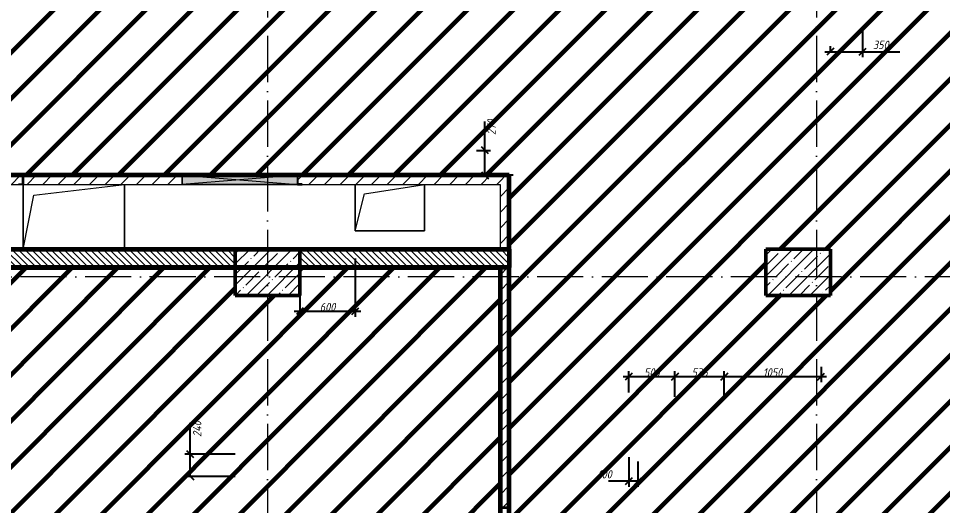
# Model space of a CAD drawing. Header units: millimetres. Extents: x -606178 to 312196, y -19338 to 632709.
# Drawn here: x -60265 to -50249, y 512400 to 517672 of the extents above; entities that cross this region are included whole.
import ezdxf

# ---------------------------------------------------------------- set-up
doc = ezdxf.new("R2010")
doc.units = ezdxf.units.MM
doc.linetypes.add('50_200_ШТРИХ_1Т_ш5_п1_п1_', pattern=[700, 500, -100, 0, -100])
for name, color, linetype, lineweight in [('6.4.1) Окр пт с инж. ПТ2.16', 3, 'Continuous', 60), ('6.4.3) Окр пт с инж. ПТ2.3', 150, 'Continuous', 60), ('A-____-____-DIMS', 7, 'Continuous', 9), ('A-DETL-GENF-OTLN', 7, 'Continuous', 9), ('A-FLOR-____-OTLN', 7, 'Continuous', 9), ('A-GENM-____-MCUT', 7, 'Continuous', 25), ('A-GENM-____-OTLN', 7, 'Continuous', 9), ('A-GENM-____-OTLN-1', 7, 'Continuous', 25), ('A-GLAZ-____-OTLN', 7, 'Continuous', 9), ('A-WALL-____-MCUT', 7, 'Continuous', 13), ('A-WALL-____-PATT-1', 7, 'Continuous', 9), ('A-WALL-FNSH-MCUT-1', 7, 'Continuous', 9), ('S-COLS-____-MCUT', 7, 'Continuous', 50), ('S-COLS-____-OTLN', 7, 'Continuous', 9), ('S-GRID-____-OTLN-1', 7, '50_200_ШТРИХ_1Т_ш5_п1_п1_', 9)]:
    doc.layers.add(name, color=color, linetype=linetype, lineweight=lineweight)
doc.styles.add('ISOCPEUR_I_7', font='isocpeui.ttf', dxfattribs={"width": 0.9, "height": 90})
doc.dimstyles.new('ISO-1_8_0_9К_СРЕДНИЙ_Кладочные_1', dxfattribs={"dimscale": 304.8, "dimtxt": 89.638306, "dimasz": 0.246063, "dimexe": 0.19685, "dimexo": 0, "dimgap": 0, "dimtad": 1, "dimdec": 3, "dimrnd": 0.001, "dimdsep": 46, "dimtxsty": 'ISOCPEUR_I_7', "dimblk1": 'OBLIQUE', "dimblk2": 'OBLIQUE', "dimsah": 1, "dimcen": 0.09, "dimdle": 0.19685, "dimazin": 0, "dimtfac": 1, "dimtdec": 4, "dimtix": 1, "dimtmove": 0, "dimatfit": 3, "dimfxl": 1, "dimtvp": 1, "dimtolj": 1, "dimtzin": 0, "dimarcsym": 2})
doc.dimstyles.new('ISO-1_8_0_9К_СРЕДНИЙ_Кладочные_2', dxfattribs={"dimscale": 304.8, "dimtxt": 89.638306, "dimasz": 0.246063, "dimexe": 0.19685, "dimexo": 0, "dimgap": 0, "dimtad": 1, "dimdec": 3, "dimrnd": 0.001, "dimdsep": 46, "dimtxsty": 'ISOCPEUR_I_7', "dimblk1": 'OBLIQUE', "dimblk2": 'OBLIQUE', "dimsah": 1, "dimcen": 0.09, "dimdle": 0.19685, "dimazin": 0, "dimtfac": 1, "dimtdec": 4, "dimtix": 1, "dimtmove": 1, "dimatfit": 3, "dimfxl": 1, "dimtvp": 1, "dimtolj": 1, "dimtzin": 0, "dimarcsym": 2})
pattern_1 = [(45, (-140714.89, 451794.26), (-84.85281, 84.85281), [])]
pattern_2 = [(135, (-140714.89, 451794.26), (-35.35534, -35.35534), [])]

# ---------------------------------------------------------------- blocks, each defined once
blk = doc.blocks.new('BSC_Колонна _Прямоугольная - 500х700-V107-АР1_План отверстий 3 этажа в осях 1-64_Ю-ЯЯ')
at = {"layer": 'S-COLS-____-OTLN'}
h = blk.add_hatch(dxfattribs=at)
h.set_pattern_fill('FP_112', color=256, style=0, pattern_type=2)
h.set_pattern_definition([(315, (-63131.04, 83150), (114.04925, 114.04925), []), (315, (-63131.04, 83035.95), (114.04925, 114.04925), [201.613, -40.323, 3.353, -36.97])])
h.paths.add_polyline_path([(-250, 350), (-250, -350), (250, -350), (250, 350)], flags=0)
at = {"layer": 'S-COLS-____-MCUT'}
for p, q in [((250, 350), (-250, 350)), ((-250, 350), (-250, -350)), ((250, -350), (250, 350)), ((-250, -350), (250, -350))]:
    blk.add_line(p, q, dxfattribs=at)
blk = doc.blocks.new('BSC_Колонна _Прямоугольная - 500х700-V124-АР1_План отверстий 3 этажа в осях 1-64_Ю-ЯЯ')
at = {"layer": 'S-COLS-____-OTLN'}
h = blk.add_hatch(dxfattribs=at)
h.set_pattern_fill('FP_129', color=256, style=0, pattern_type=2)
h.set_pattern_definition([(315, (-63131.04, 88900), (114.04925, 114.04925), []), (315, (-63131.04, 88785.95), (114.04925, 114.04925), [201.613, -40.323, 3.353, -36.97])])
h.paths.add_polyline_path([(-250, 350), (-250, -350), (250, -350), (250, 350)], flags=0)
at = {"layer": 'S-COLS-____-MCUT'}
for p, q in [((250, 350), (-250, 350)), ((-250, 350), (-250, -350)), ((250, -350), (250, 350)), ((-250, -350), (250, -350))]:
    blk.add_line(p, q, dxfattribs=at)
blk = doc.blocks.new('154_Фахверк_СКБ_Швеллер - Тип_100_3960-28318856-АР1_План отверстий 3 этажа в осях 1-64_Ю-ЯЯ')
at = {"layer": 'A-GENM-____-MCUT'}
for p, q in [((175, 50), (125, 50)), ((125, 50), (125, -50)), ((128, 47), (175, 47)), ((128, -47), (128, 47)), ((175, 47), (175, 50)), ((125, -50), (175, -50)), ((175, -47), (128, -47)), ((175, -50), (175, -47))]:
    blk.add_line(p, q, dxfattribs=at)
blk = doc.blocks.new('154_Фахверк_СКБ_Швеллер - Тип_100_3960-28494444-АР1_План отверстий 3 этажа в осях 1-64_Ю-ЯЯ')
at = {"layer": 'A-GENM-____-MCUT'}
for p, q in [((125, 50), (175, 50)), ((125, -50), (125, 50)), ((128, 47), (128, -47)), ((175, 47), (128, 47)), ((175, 50), (175, 47)), ((175, -50), (125, -50)), ((128, -47), (175, -47)), ((175, -47), (175, -50))]:
    blk.add_line(p, q, dxfattribs=at)
blk = doc.blocks.new('AR_Отверстие прямоугольное _в плите_ - AR_Отверстие прямоугольное _в плите_-30552795-АР1_План отверстий 3 этажа в осях 1-64_Ю-ЯЯ')
at = {"layer": 'A-GENM-____-OTLN'}
for p, q in [((-375, 250), (-375, -250)), ((-275, 150), (375, 250)), ((375, -250), (375, 250)), ((-375, -250), (-275, 150)), ((-375, -250), (375, -250))]:
    blk.add_line(p, q, dxfattribs=at)
blk = doc.blocks.new('AR_Отверстие прямоугольное _в плите_ - AR_Отверстие прямоугольное _в плите_-30552744-АР1_План отверстий 3 этажа в осях 1-64_Ю-ЯЯ')
at = {"layer": 'A-GENM-____-OTLN'}
for p, q in [((-550, 350), (-550, -350)), ((-433, 233), (550, 350)), ((550, -350), (550, 350)), ((-550, -350), (-433, 233))]:
    blk.add_line(p, q, dxfattribs=at)
blk = doc.blocks.new('AR_Отверстие прямоугольное _в стене_ - AR_Отверстие прямоугольное _в стене__ОВ-36940364-АР1_План отверстий 3 этажа в осях 1-64_Ю-ЯЯ')
at = {"layer": 'A-GLAZ-____-OTLN'}
blk.add_hatch(color=256, dxfattribs=at).paths.add_polyline_path([(625, -50), (625, 50), (-625, 50), (-625, -50)], flags=0)
at = {"layer": 'A-DETL-GENF-OTLN'}
for p, q in [((-625, -50), (-625, 50)), ((-625, 50), (625, 50)), ((625, 50), (-625, -50)), ((-625, 50), (625, -50)), ((625, 50), (-625, 50)), ((-625, 50), (-625, -50)), ((625, -50), (-625, -50)), ((-625, -50), (625, -50))]:
    blk.add_line(p, q, dxfattribs=at)
blk = doc.blocks.new('_Oblique')
at = {"color": 0, "linetype": 'ByBlock', "lineweight": -2}
blk.add_line((-0.5, -0.5), (0.5, 0.5), dxfattribs=at)
blk = doc.blocks.new('*D5435')
at = {"layer": 'A-____-____-DIMS', "color": 0, "lineweight": -2, "transparency": 16777216}
for p, q in [((-58403, 512955), (-58403, 513296)), ((-58403, 512715), (-58403, 513015)), ((-57915, 512955), (-58463, 512955)), ((-57915, 512715), (-58463, 512715))]:
    blk.add_line(p, q, dxfattribs=at)
at = {"layer": 'Defpoints', "color": 0, "transparency": 16777216}
for p in [(-57915, 512955), (-58403, 512715), (-57915, 512715)]:
    blk.add_point(p, dxfattribs=at)
at = {"layer": 'A-____-____-DIMS', "color": 0, "lineweight": -2, "transparency": 16777216, "xscale": 75, "yscale": 75, "zscale": 75}
for p, rotation in [((-58403, 512955), 90), ((-58403, 512715), 270)]:
    blk.add_blockref('_Oblique', p, dxfattribs=dict(at, rotation=rotation))
at = {"layer": 'A-____-____-DIMS', "color": 0, "transparency": 16777216, "insert": (-58373, 513143), "char_height": 90, "width": 426.13, "attachment_point": 1, "rotation": 90, "line_spacing_factor": 1.149209, "style": 'ISOCPEUR_I_7'}
blk.add_mtext('\\A1;240', dxfattribs=at)
blk = doc.blocks.new('*D5436')
at = {"layer": 'A-____-____-DIMS', "color": 0, "lineweight": -2, "transparency": 16777216}
for p, q in [((-57215, 515075), (-57215, 514444)), ((-56615, 515075), (-56615, 514444)), ((-57275, 514504), (-56555, 514504))]:
    blk.add_line(p, q, dxfattribs=at)
at = {"layer": 'Defpoints', "color": 0, "transparency": 16777216}
for p in [(-57215, 515075), (-56615, 515075), (-56615, 514504)]:
    blk.add_point(p, dxfattribs=at)
at = {"layer": 'A-____-____-DIMS', "color": 0, "lineweight": -2, "transparency": 16777216, "xscale": 75, "yscale": 75, "zscale": 75, "rotation": 180}
blk.add_blockref('_Oblique', (-57215, 514504), dxfattribs=at)
at = {"layer": 'A-____-____-DIMS', "color": 0, "lineweight": -2, "transparency": 16777216, "xscale": 75, "yscale": 75, "zscale": 75}
blk.add_blockref('_Oblique', (-56615, 514504), dxfattribs=at)
at = {"layer": 'A-____-____-DIMS', "color": 0, "transparency": 16777216, "insert": (-56915, 514549), "char_height": 90, "width": 409.58, "attachment_point": 5, "style": 'ISOCPEUR_I_7'}
blk.add_mtext('\\A1;600', dxfattribs=at)
blk = doc.blocks.new('*D5385')
at = {"layer": 'A-____-____-DIMS', "color": 0, "lineweight": -2, "transparency": 16777216}
for p, q in [((-51115, 517575), (-51115, 517252)), ((-51465, 517303), (-51465, 517372)), ((-51525, 517312), (-51115, 517312)), ((-51115, 517312), (-50713, 517312))]:
    blk.add_line(p, q, dxfattribs=at)
at = {"layer": 'Defpoints', "color": 0, "transparency": 16777216}
for p in [(-51115, 517575), (-51465, 517303), (-51115, 517312)]:
    blk.add_point(p, dxfattribs=at)
at = {"layer": 'A-____-____-DIMS', "color": 0, "lineweight": -2, "transparency": 16777216, "xscale": 75, "yscale": 75, "zscale": 75, "rotation": 180}
blk.add_blockref('_Oblique', (-51465, 517312), dxfattribs=at)
at = {"layer": 'A-____-____-DIMS', "color": 0, "lineweight": -2, "transparency": 16777216, "xscale": 75, "yscale": 75, "zscale": 75}
blk.add_blockref('_Oblique', (-51115, 517312), dxfattribs=at)
at = {"layer": 'A-____-____-DIMS', "color": 0, "transparency": 16777216, "insert": (-51004, 517432), "char_height": 90, "width": 409.58, "attachment_point": 1, "line_spacing_factor": 1.149209, "style": 'ISOCPEUR_I_7'}
blk.add_mtext('\\A1;350', dxfattribs=at)
blk = doc.blocks.new('*D5386')
at = {"layer": 'A-____-____-DIMS', "color": 0, "lineweight": -2, "transparency": 16777216}
for p, q in [((-55209, 516245), (-55209, 516556)), ((-55300, 516245), (-55149, 516245)), ((-55209, 515975), (-55209, 516305)), ((-54902, 515975), (-55269, 515975))]:
    blk.add_line(p, q, dxfattribs=at)
at = {"layer": 'Defpoints', "color": 0, "transparency": 16777216}
for p in [(-55300, 516245), (-55209, 515975), (-54902, 515975)]:
    blk.add_point(p, dxfattribs=at)
at = {"layer": 'A-____-____-DIMS', "color": 0, "lineweight": -2, "transparency": 16777216, "xscale": 75, "yscale": 75, "zscale": 75}
for p, rotation in [((-55209, 516245), 90), ((-55209, 515975), 270)]:
    blk.add_blockref('_Oblique', p, dxfattribs=dict(at, rotation=rotation))
at = {"layer": 'A-____-____-DIMS', "color": 0, "transparency": 16777216, "insert": (-55183, 516411), "char_height": 90, "width": 409.58, "attachment_point": 1, "rotation": 90, "line_spacing_factor": 1.149209, "style": 'ISOCPEUR_I_7'}
blk.add_mtext('\\A1;270', dxfattribs=at)
blk = doc.blocks.new('*D5392')
at = {"layer": 'A-____-____-DIMS', "color": 0, "lineweight": -2, "transparency": 16777216}
for p, q in [((-53650, 513625), (-53650, 513856)), ((-53150, 513575), (-53150, 513856)), ((-53710, 513796), (-53090, 513796))]:
    blk.add_line(p, q, dxfattribs=at)
at = {"layer": 'Defpoints', "color": 0, "transparency": 16777216}
for p in [(-53150, 513796), (-53650, 513625), (-53150, 513575)]:
    blk.add_point(p, dxfattribs=at)
at = {"layer": 'A-____-____-DIMS', "color": 0, "lineweight": -2, "transparency": 16777216, "xscale": 75, "yscale": 75, "zscale": 75, "rotation": 180}
blk.add_blockref('_Oblique', (-53650, 513796), dxfattribs=at)
at = {"layer": 'A-____-____-DIMS', "color": 0, "lineweight": -2, "transparency": 16777216, "xscale": 75, "yscale": 75, "zscale": 75}
blk.add_blockref('_Oblique', (-53150, 513796), dxfattribs=at)
at = {"layer": 'A-____-____-DIMS', "color": 0, "transparency": 16777216, "insert": (-53400, 513841), "char_height": 90, "width": 409.58, "attachment_point": 5, "style": 'ISOCPEUR_I_7'}
blk.add_mtext('\\A1;500', dxfattribs=at)
blk = doc.blocks.new('*D5393')
at = {"layer": 'A-____-____-DIMS', "color": 0, "lineweight": -2, "transparency": 16777216}
for p, q in [((-53150, 513575), (-53150, 513856)), ((-52615, 513575), (-52615, 513856)), ((-53210, 513796), (-52555, 513796))]:
    blk.add_line(p, q, dxfattribs=at)
at = {"layer": 'Defpoints', "color": 0, "transparency": 16777216}
for p in [(-52615, 513796), (-53150, 513575), (-52615, 513575)]:
    blk.add_point(p, dxfattribs=at)
at = {"layer": 'A-____-____-DIMS', "color": 0, "lineweight": -2, "transparency": 16777216, "xscale": 75, "yscale": 75, "zscale": 75, "rotation": 180}
blk.add_blockref('_Oblique', (-53150, 513796), dxfattribs=at)
at = {"layer": 'A-____-____-DIMS', "color": 0, "lineweight": -2, "transparency": 16777216, "xscale": 75, "yscale": 75, "zscale": 75}
blk.add_blockref('_Oblique', (-52615, 513796), dxfattribs=at)
at = {"layer": 'A-____-____-DIMS', "color": 0, "transparency": 16777216, "insert": (-52882, 513841), "char_height": 90, "width": 409.58, "attachment_point": 5, "style": 'ISOCPEUR_I_7'}
blk.add_mtext('\\A1;535', dxfattribs=at)
blk = doc.blocks.new('*D5394')
at = {"layer": 'A-____-____-DIMS', "color": 0, "lineweight": -2, "transparency": 16777216}
for p, q in [((-52615, 513575), (-52615, 513856)), ((-51565, 513902), (-51565, 513736)), ((-52675, 513796), (-51505, 513796))]:
    blk.add_line(p, q, dxfattribs=at)
at = {"layer": 'Defpoints', "color": 0, "transparency": 16777216}
for p in [(-51565, 513902), (-51565, 513796), (-52615, 513575)]:
    blk.add_point(p, dxfattribs=at)
at = {"layer": 'A-____-____-DIMS', "color": 0, "lineweight": -2, "transparency": 16777216, "xscale": 75, "yscale": 75, "zscale": 75, "rotation": 180}
blk.add_blockref('_Oblique', (-52615, 513796), dxfattribs=at)
at = {"layer": 'A-____-____-DIMS', "color": 0, "lineweight": -2, "transparency": 16777216, "xscale": 75, "yscale": 75, "zscale": 75}
blk.add_blockref('_Oblique', (-51565, 513796), dxfattribs=at)
at = {"layer": 'A-____-____-DIMS', "color": 0, "transparency": 16777216, "insert": (-52090, 513841), "char_height": 90, "width": 504.73, "attachment_point": 5, "style": 'ISOCPEUR_I_7'}
blk.add_mtext('\\A1;1050', dxfattribs=at)
blk = doc.blocks.new('*D5395')
at = {"layer": 'A-____-____-DIMS', "color": 0, "lineweight": -2, "transparency": 16777216}
for p, q in [((-53650, 512923), (-53650, 512603)), ((-53550, 512875), (-53550, 512603)), ((-53650, 512663), (-53871, 512663)), ((-53550, 512663), (-53710, 512663))]:
    blk.add_line(p, q, dxfattribs=at)
at = {"layer": 'Defpoints', "color": 0, "transparency": 16777216}
for p in [(-53650, 512923), (-53550, 512875), (-53550, 512663)]:
    blk.add_point(p, dxfattribs=at)
at = {"layer": 'A-____-____-DIMS', "color": 0, "lineweight": -2, "transparency": 16777216, "xscale": 75, "yscale": 75, "zscale": 75, "rotation": 180}
blk.add_blockref('_Oblique', (-53650, 512663), dxfattribs=at)
at = {"layer": 'A-____-____-DIMS', "color": 0, "lineweight": -2, "transparency": 16777216, "xscale": 75, "yscale": 75, "zscale": 75}
blk.add_blockref('_Oblique', (-53550, 512663), dxfattribs=at)
at = {"layer": 'A-____-____-DIMS', "color": 0, "transparency": 16777216, "insert": (-53985, 512783), "char_height": 90, "width": 368.21, "attachment_point": 1, "line_spacing_factor": 1.149209, "style": 'ISOCPEUR_I_7'}
blk.add_mtext('\\A1;100', dxfattribs=at)

msp = doc.modelspace()

# ---------------------------------------------------------------- hatches: boundary and pattern name
at = {"layer": '6.4.3) Окр пт с инж. ПТ2.3'}
h = msp.add_hatch(dxfattribs=at)
h.set_pattern_fill('ANSI31', color=256, scale=111)
h.paths.add_polyline_path([(-55044.891, 514975.3011), (-57214.891, 514975.3011), (-57214.891, 514675.3011), (-57914.891, 514675.3011), (-57914.891, 514975.3011), (-62514.891, 514975.3011), (-62514.891, 514675.3011), (-63214.891, 514675.3011), (-63214.891, 514975.3011), (-65704.891, 514975.3011), (-65704.891, 507175.3011), (-63214.891, 507175.3011), (-63214.891, 507475.3011), (-62714.891, 507475.3011), (-62714.891, 507175.3011), (-60264.891, 507175.3011), (-60264.891, 508400.3011), (-60264.891, 509700.3011), (-60264.891, 509975.3011), (-59364.891, 509975.3011), (-57214.891, 509975.3011), (-57214.891, 509725.3011), (-57214.891, 507475.3011), (-57214.891, 507175.3011), (-57089.891, 507175.3011), (-57089.891, 507181.3011), (-57014.891, 507181.3011), (-55044.891, 507180.6179)], flags=17)
h.paths.add_polyline_path([(-62514.891, 512625.3011), (-62514.891, 511675.3011), (-62514.891, 511175.3011), (-63214.891, 511175.3011), (-63214.891, 511675.3011), (-63214.891, 511875.3011), (-63214.891, 512275.3011), (-63214.891, 512625.3011)], flags=16)
h.paths.add_polyline_path([(-62614.891, 512525.3011), (-62614.891, 511675.3011), (-63114.891, 511675.3011), (-63114.891, 511875.3011), (-63214.891, 511875.3011), (-63214.891, 512275.3011), (-63114.891, 512275.3011), (-63114.891, 512525.3011)], flags=0)
h.paths.add_polyline_path([(-62664.891, 512523.9594), (-62664.891, 511873.9594), (-62964.891, 511873.9594), (-62964.891, 512523.9594)], flags=0)
h.paths.add_polyline_path([(-57914.891, 511675.3011), (-57214.891, 511675.3011), (-57214.891, 511175.3011), (-57914.891, 511175.3011)], flags=16)
h.paths.add_polyline_path([(-63114.891, 512275.3011), (-63114.891, 511875.3011), (-63214.891, 511875.3011), (-63214.891, 512275.3011)], flags=0)
h.paths.add_polyline_path([(-63114.891, 512275.3011), (-63114.891, 511875.3011), (-63164.891, 512075.3011)], flags=0)
h.paths.add_polyline_path([(-47464.891, 518375.3011), (-63014.891, 518375.3011), (-65704.891, 518375.3011), (-65704.891, 515175.3011), (-64464.891, 515175.3011), (-64464.891, 515975.3011), (-54944.891, 515975.3011), (-54944.891, 515175.3011), (-54944.891, 514975.3011), (-54944.891, 507175.3011), (-46764.891, 507175.3011), (-46764.891, 515925.3011), (-47464.891, 515925.3011)])
h.paths.add_polyline_path([(-52164.891, 515175.3011), (-51464.891, 515175.3011), (-51464.891, 514675.3011), (-52164.891, 514675.3011)], flags=16)
h.paths.add_polyline_path([(-52164.891, 511675.3011), (-51464.891, 511675.3011), (-51464.891, 511175.3011), (-52164.891, 511175.3011)], flags=16)
at = {"layer": 'A-WALL-____-PATT-1'}
h = msp.add_hatch(dxfattribs=at)
h.set_pattern_fill('FP_7', color=256, style=0, pattern_type=2)
h.set_pattern_definition(pattern_1)
h.paths.add_polyline_path([(-55044.891, 515875.3011), (-55044.891, 515975.3011), (-57189.891, 515975.3011), (-57189.891, 515972.3011), (-57236.891, 515972.3011), (-57236.891, 515878.3011), (-57189.891, 515878.3011), (-57189.891, 515875.3011), (-55890.6311, 515875.3011)], flags=0)
h.paths.add_polyline_path([(-60264.891, 515875.3011), (-60264.891, 515878.3011), (-60217.891, 515878.3011), (-60217.891, 515972.3011), (-60264.891, 515972.3011), (-60264.891, 515975.3011), (-62314.891, 515975.3011), (-62314.891, 515875.3011), (-61193.024, 515875.3011)], flags=0)
h.paths.add_polyline_path([(-60214.891, 515875.3011), (-58489.891, 515875.3011), (-58489.891, 515975.3011), (-60214.891, 515975.3011), (-60214.891, 515878.3011)], flags=0)
h.paths.add_polyline_path([(-64364.891, 515875.3011), (-62364.891, 515875.3011), (-62364.891, 515878.3011), (-62317.891, 515878.3011), (-62317.891, 515972.3011), (-62364.891, 515972.3011), (-62364.891, 515975.3011), (-64364.891, 515975.3011)], flags=0)
h = msp.add_hatch(dxfattribs=at)
h.set_pattern_fill('FP_7', color=256, style=0, pattern_type=2)
h.set_pattern_definition(pattern_1)
h.paths.add_polyline_path([(-54944.891, 515175.3011), (-54944.891, 515975.3011), (-55044.891, 515975.3011), (-55044.891, 515175.3011)], flags=0)
h = msp.add_hatch(dxfattribs=at)
h.set_pattern_fill('FP_9', color=256, style=0, pattern_type=2)
h.set_pattern_definition(pattern_2)
h.paths.add_polyline_path([(-57914.891, 514975.3011), (-57914.891, 515175.3011), (-62514.891, 515175.3011), (-62514.891, 514975.3011), (-59425.5597, 514975.3011)], flags=0)
h = msp.add_hatch(dxfattribs=at)
h.set_pattern_fill('FP_9', color=256, style=0, pattern_type=2)
h.set_pattern_definition(pattern_2)
h.paths.add_polyline_path([(-54944.891, 514975.3011), (-54944.891, 515175.3011), (-57214.891, 515175.3011), (-57214.891, 514975.3011), (-55890.6311, 514975.3011)], flags=0)
h = msp.add_hatch(dxfattribs=at)
h.set_pattern_fill('FP_7', color=256, style=0, pattern_type=2)
h.set_pattern_definition(pattern_1)
h.paths.add_polyline_path([(-54944.891, 507175.3011), (-54944.891, 509725.3011), (-54947.891, 509725.3011), (-54947.891, 509772.3011), (-55041.891, 509772.3011), (-55041.891, 509725.3011), (-55044.891, 509725.3011), (-55044.891, 507175.3011), (-54947.891, 507175.3011)], flags=0)
h.paths.add_polyline_path([(-54944.891, 509775.3011), (-54944.891, 512375.3011), (-55044.891, 512375.3011), (-55044.891, 509775.3011), (-54947.891, 509775.3011)], flags=0)
h.paths.add_polyline_path([(-54947.891, 512378.3011), (-54947.891, 512425.3011), (-54944.891, 512425.3011), (-54944.891, 514975.3011), (-55044.891, 514975.3011), (-55044.891, 512425.3011), (-55041.891, 512425.3011), (-55041.891, 512378.3011)], flags=0)

# ---------------------------------------------------------------- linework, layer by layer
at = {"layer": '6.4.1) Окр пт с инж. ПТ2.16'}
for points in [[(-54944.891, 515975.3011), (-64464.891, 515975.3011), (-64464.891, 515175.3011), (-54944.891, 515175.3011)], [(-65704.891, 515175.3011), (-54944.891, 515175.3011), (-54944.891, 514975.3011), (-65704.891, 514975.3011)], [(-65704.891, 514975.3011), (-55044.891, 514975.3011), (-55044.891, 507175.3011), (-65704.891, 507175.3011)], [(-54944.891, 514975.3011), (-55044.891, 514975.3011), (-55044.891, 507175.3011), (-54944.891, 507175.3011)]]:
    msp.add_lwpolyline(points, close=True, dxfattribs=at)
at = {"layer": 'A-FLOR-____-OTLN'}
for p, q in [((-60214.891, 515175.3011), (-60214.891, 515875.3011)), ((-59114.891, 515875.3011), (-59114.891, 515175.3011)), ((-56614.891, 515375.3011), (-56614.891, 515875.3011)), ((-55864.891, 515875.3011), (-55864.891, 515375.3011)), ((-55864.891, 515375.3011), (-56614.891, 515375.3011))]:
    msp.add_line(p, q, dxfattribs=at)
at = {"layer": 'A-WALL-____-MCUT'}
for p, q in [((-57914.891, 515175.3011), (-62514.891, 515175.3011)), ((-54944.891, 515175.3011), (-57214.891, 515175.3011)), ((-54944.891, 514975.3011), (-54944.891, 515175.3011)), ((-62514.891, 514975.3011), (-57914.891, 514975.3011)), ((-57214.891, 514975.3011), (-54944.891, 514975.3011))]:
    msp.add_line(p, q, dxfattribs=at)
at = {"layer": 'A-WALL-FNSH-MCUT-1'}
for p, q in [((-60264.891, 515975.3011), (-62314.891, 515975.3011)), ((-58489.891, 515975.3011), (-60214.891, 515975.3011)), ((-54944.891, 515975.3011), (-57189.891, 515975.3011)), ((-54944.891, 515175.3011), (-54944.891, 515975.3011)), ((-62314.891, 515875.3011), (-60264.891, 515875.3011)), ((-60214.891, 515875.3011), (-58489.891, 515875.3011)), ((-57189.891, 515875.3011), (-55044.891, 515875.3011)), ((-55044.891, 515875.3011), (-55044.891, 515175.3011)), ((-55044.891, 514975.3011), (-55044.891, 512425.3011)), ((-54944.891, 512425.3011), (-54944.891, 514975.3011))]:
    msp.add_line(p, q, dxfattribs=at)
at = {"layer": 'S-GRID-____-OTLN-1'}
for p, q in [((-57564.891, 542687.1106), (-57564.891, 491375.8881)), ((-51614.891, 542687.1106), (-51614.891, 491375.8881)), ((-36640.4843, 514875.3011), (-145383.6612, 514875.3011))]:
    msp.add_line(p, q, dxfattribs=at)

# ---------------------------------------------------------------- block references
at = {"layer": 'A-GENM-____-OTLN'}
for name, p in [('AR_Отверстие прямоугольное _в плите_ - AR_Отверстие прямоугольное _в плите_-30552744-АР1_План отверстий 3 этажа в осях 1-64_Ю-ЯЯ', (-59664.891, 515525.3011)), ('AR_Отверстие прямоугольное _в плите_ - AR_Отверстие прямоугольное _в плите_-30552795-АР1_План отверстий 3 этажа в осях 1-64_Ю-ЯЯ', (-56239.891, 515625.3011))]:
    msp.add_blockref(name, p, dxfattribs=at)
at = {"layer": 'A-GENM-____-OTLN-1'}
for name, p, rotation in [('154_Фахверк_СКБ_Швеллер - Тип_100_3960-28494444-АР1_План отверстий 3 этажа в осях 1-64_Ю-ЯЯ', (-60089.891, 515925.3011), 180), ('154_Фахверк_СКБ_Швеллер - Тип_100_3960-28318856-АР1_План отверстий 3 этажа в осях 1-64_Ю-ЯЯ', (-54994.891, 512250.3011), 89.99999999999987)]:
    msp.add_blockref(name, p, dxfattribs=dict(at, rotation=rotation))
msp.add_blockref('154_Фахверк_СКБ_Швеллер - Тип_100_3960-28318856-АР1_План отверстий 3 этажа в осях 1-64_Ю-ЯЯ', (-57364.891, 515925.3011), dxfattribs=at)
at = {"layer": 'A-GLAZ-____-OTLN'}
msp.add_blockref('AR_Отверстие прямоугольное _в стене_ - AR_Отверстие прямоугольное _в стене__ОВ-36940364-АР1_План отверстий 3 этажа в осях 1-64_Ю-ЯЯ', (-57864.891, 515925.3011), dxfattribs=at)
at = {"layer": 'S-COLS-____-OTLN', "rotation": 89.9999999999999}
for name, p in [('BSC_Колонна _Прямоугольная - 500х700-V107-АР1_План отверстий 3 этажа в осях 1-64_Ю-ЯЯ', (-57564.891, 514925.3011)), ('BSC_Колонна _Прямоугольная - 500х700-V124-АР1_План отверстий 3 этажа в осях 1-64_Ю-ЯЯ', (-51814.891, 514925.3011))]:
    msp.add_blockref(name, p, dxfattribs=at)

# ---------------------------------------------------------------- dimensions: what is measured, and where the dimension line sits
at = {"layer": 'A-____-____-DIMS'}
for base, p1, p2, override, picture, middle in [((-51114.891, 517312.0972), (-51464.891, 517303.0012), (-51114.891, 517575.3011), {"dimpost": '<>', "dimfxl": 443.44925}, '*D5385', (-50798.8714, 517312.0972)), ((-53549.891, 512662.7648), (-53649.891, 512923.2744), (-53549.891, 512875.3011), {"dimpost": '<>', "dimfxl": 110.911838}, '*D5395', (-53801.2612, 512662.7648))]:
    dim = msp.add_linear_dim(base=base, p1=p1, p2=p2, dimstyle='ISO-1_8_0_9К_СРЕДНИЙ_Кладочные_1', override=override, dxfattribs=at)
    dim.commit()
    dim.dimension.update_dxf_attribs({"geometry": picture, "text_midpoint": middle, "dimtype": 160})
for base, p1, p2, override, picture, middle in [((-55208.9564, 515975.3011), (-55299.891, 516245.3011), (-54901.6966, 515975.3011), {"dimpost": '<>', "dimfxl": 481.101634}, '*D5386', (-55122.9246, 516555.6769)), ((-58402.933, 512715.3011), (-57914.891, 512955.3011), (-57914.891, 512715.3011), {"dimpost": '<>', "dimfxl": 240}, '*D5435', (-58312.7284, 513296.2978))]:
    dim = msp.add_linear_dim(base=base, p1=p1, p2=p2, angle=90, dimstyle='ISO-1_8_0_9К_СРЕДНИЙ_Кладочные_1', override=override, dxfattribs=at)
    dim.commit()
    dim.dimension.update_dxf_attribs({"geometry": picture, "text_midpoint": middle, "dimtype": 160, "text_rotation": 90})
for base, p1, p2, override, picture, middle in [((-56614.891, 514503.9594), (-57214.891, 515074.9536), (-56614.891, 515074.9536), {"dimpost": '<>', "dimfxl": 600}, '*D5436', (-56914.891, 514548.9594)), ((-53149.891, 513796.0666), (-53649.891, 513625.3011), (-53149.891, 513575.3011), {"dimpost": '<>', "dimfxl": 502.493781}, '*D5392', (-53399.891, 513841.0666)), ((-52614.891, 513796.0666), (-53149.891, 513575.3011), (-52614.891, 513575.3011), {"dimpost": '<>', "dimfxl": 535}, '*D5393', (-52882.391, 513841.0666)), ((-51564.891, 513796.0666), (-52614.891, 513575.3011), (-51564.891, 513902.1327), {"dimpost": '<>', "dimfxl": 1099.690341}, '*D5394', (-52089.891, 513841.0666))]:
    dim = msp.add_linear_dim(base=base, p1=p1, p2=p2, dimstyle='ISO-1_8_0_9К_СРЕДНИЙ_Кладочные_2', override=override, dxfattribs=at)
    dim.commit()
    dim.dimension.update_dxf_attribs({"geometry": picture, "text_midpoint": middle})

doc.saveas('drawing.dxf')
